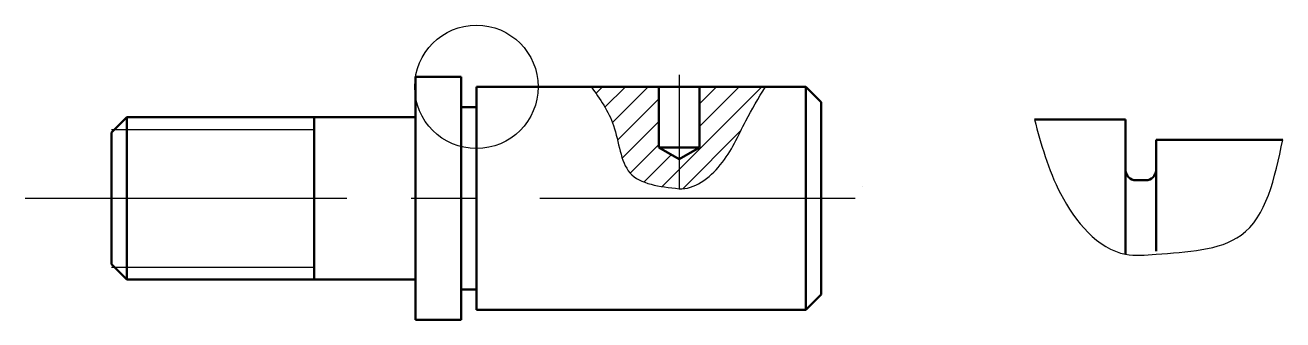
# Model space of a CAD drawing. Header units: millimetres. Extents: x 66 to 209, y 87 to 221.
# Drawn here: x 66 to 190.1, y 86.5 to 115.6 of the extents above; entities outside this region: 1.
import ezdxf

# ---------------------------------------------------------------- set-up
doc = ezdxf.new("R2010")
doc.units = ezdxf.units.MM
doc.linetypes.add('CENTER', pattern=[50.8, 31.75, -6.35, 6.35, -6.35])
for name, color, linetype in [('刨面线', 3, 'Continuous'), ('波浪线', 3, 'Continuous'), ('点画线', 1, 'CENTER'), ('细实线', 5, 'Continuous')]:
    doc.layers.add(name, color=color, linetype=linetype)
doc.layers.add('粗实线', color=7, linetype='Continuous', lineweight=50)

msp = doc.modelspace()

# ---------------------------------------------------------------- hatches: boundary and pattern name
at = {"layer": '刨面线'}
h = msp.add_hatch(dxfattribs=at)
h.set_pattern_fill('ANSI31', color=256, scale=0.5)
edge = h.paths.add_edge_path()
edge.add_line((128.53, 103.51), (128.53, 109.51))
edge.add_line((128.53, 109.51), (121.85, 109.51))
edge.add_spline(control_points=[(121.85, 109.51), (122.71, 108.33), (124.52, 105.81), (124.81, 100.11), (128.61, 99.68), (130.53, 99.46)], knot_values=[0, 0, 0, 0, 4.412239, 9.356513, 14.45101, 14.45101, 14.45101, 14.45101], degree=3, periodic=0)
edge.add_line((130.53, 99.46), (130.53, 102.36))
edge.add_line((130.53, 102.36), (128.53, 103.51))
edge = h.paths.add_edge_path()
edge.add_spline(control_points=[(130.53, 99.46), (132.01, 99.35), (135.16, 101.77), (136.82, 105.85), (138.37, 108.4), (139.05, 109.51)], knot_values=[14.600813, 14.600813, 14.600813, 14.600813, 19.293666, 24.317765, 28.1979, 28.1979, 28.1979, 28.1979], degree=3, periodic=0)
edge.add_line((139.05, 109.51), (132.53, 109.51))
edge.add_line((132.53, 109.51), (132.53, 103.51))
edge.add_line((132.53, 103.51), (130.53, 102.36))
edge.add_line((130.53, 102.36), (130.53, 99.46))

# ---------------------------------------------------------------- linework, layer by layer
at = {"layer": '波浪线'}
for points in [[(121.85, 109.51), (124.06, 105.69), (125.68, 101.02), (130.53, 99.46)], [(165.59, 106.29), (168.17, 98.97), (174.59, 92.99), (177.59, 92.99), (185.98, 94.87), (190.1, 104.29)]]:
    msp.add_spline(points, degree=3, dxfattribs=at)
msp.add_open_spline([(130.53, 99.46), (132.01, 99.35), (135.16, 101.77), (136.82, 105.85), (138.37, 108.4), (139.05, 109.51)], degree=3, knots=[14.600813, 14.600813, 14.600813, 14.600813, 19.293666, 24.317765, 28.1979, 28.1979, 28.1979, 28.1979], dxfattribs=at)
at = {"layer": '点画线'}
for p, q in [((130.53, 110.68), (130.53, 99.46)), ((66, 98.51), (147.89, 98.51))]:
    msp.add_line(p, q, dxfattribs=at)
at = {"layer": '粗实线'}
for p, q in [((209.06, 217.03), (209.06, 221.03)), ((104.53, 110.51), (109.03, 110.51)), ((104.53, 110.51), (104.53, 98.51)), ((107.74, 110.51), (107.74, 110.51)), ((109.03, 110.51), (109.03, 98.51)), ((110.53, 98.51), (110.53, 109.51)), ((110.53, 109.51), (143.03, 109.51)), ((128.53, 109.51), (128.53, 103.51)), ((132.53, 109.51), (132.53, 103.51)), ((143.03, 109.51), (144.53, 108.01)), ((143.03, 109.51), (143.03, 98.51)), ((144.53, 108.01), (144.53, 98.51)), ((109.03, 107.51), (110.53, 107.51)), ((76.03, 106.51), (74.53, 105.01)), ((76.03, 106.51), (104.53, 106.51)), ((76.03, 106.51), (76.03, 98.51)), ((94.53, 98.51), (94.53, 106.51)), ((165.59, 106.29), (174.59, 106.29)), ((165.59, 106.29), (174.59, 106.29)), ((174.59, 106.29), (174.59, 94.29)), ((174.59, 106.29), (174.59, 92.99)), ((74.53, 98.51), (74.53, 105.01)), ((177.59, 93.29), (177.59, 104.29)), ((177.59, 94.52), (177.59, 104.29)), ((177.59, 104.29), (190.1, 104.29)), ((128.53, 103.51), (132.53, 103.51)), ((128.53, 103.51), (130.53, 102.36)), ((130.53, 102.36), (132.53, 103.51)), ((148.67, 99.64), (148.67, 99.64)), ((148.67, 99.64), (148.67, 99.64)), ((175.59, 100.29), (176.59, 100.29)), ((175.59, 100.29), (176.59, 100.29)), ((74.53, 98.51), (74.53, 92.01)), ((76.03, 90.51), (76.03, 98.51)), ((94.53, 98.51), (94.53, 90.51)), ((104.53, 86.51), (104.53, 98.51)), ((109.03, 86.51), (109.03, 98.51)), ((110.53, 98.51), (110.53, 87.51)), ((143.03, 87.51), (143.03, 98.51)), ((144.53, 89.01), (144.53, 98.51)), ((76.03, 90.51), (74.53, 92.01)), ((76.03, 90.51), (104.53, 90.51)), ((109.03, 89.51), (110.53, 89.51)), ((143.03, 87.51), (144.53, 89.01)), ((110.53, 87.51), (143.03, 87.51)), ((104.53, 86.51), (109.03, 86.51)), ((107.74, 86.51), (107.74, 86.51))]:
    msp.add_line(p, q, dxfattribs=at)
for centre, start, end in [((175.59, 101.29), 180, 270), ((176.59, 101.29), 270, 0)]:
    msp.add_arc(centre, 1, start, end, dxfattribs=at)
at = {"layer": '细实线'}
for p, q in [((74.53, 105.31), (94.53, 105.31)), ((74.53, 91.71), (94.53, 91.71))]:
    msp.add_line(p, q, dxfattribs=at)
msp.add_circle((110.53, 109.51), 6.09, dxfattribs=at)

doc.saveas('drawing.dxf')
